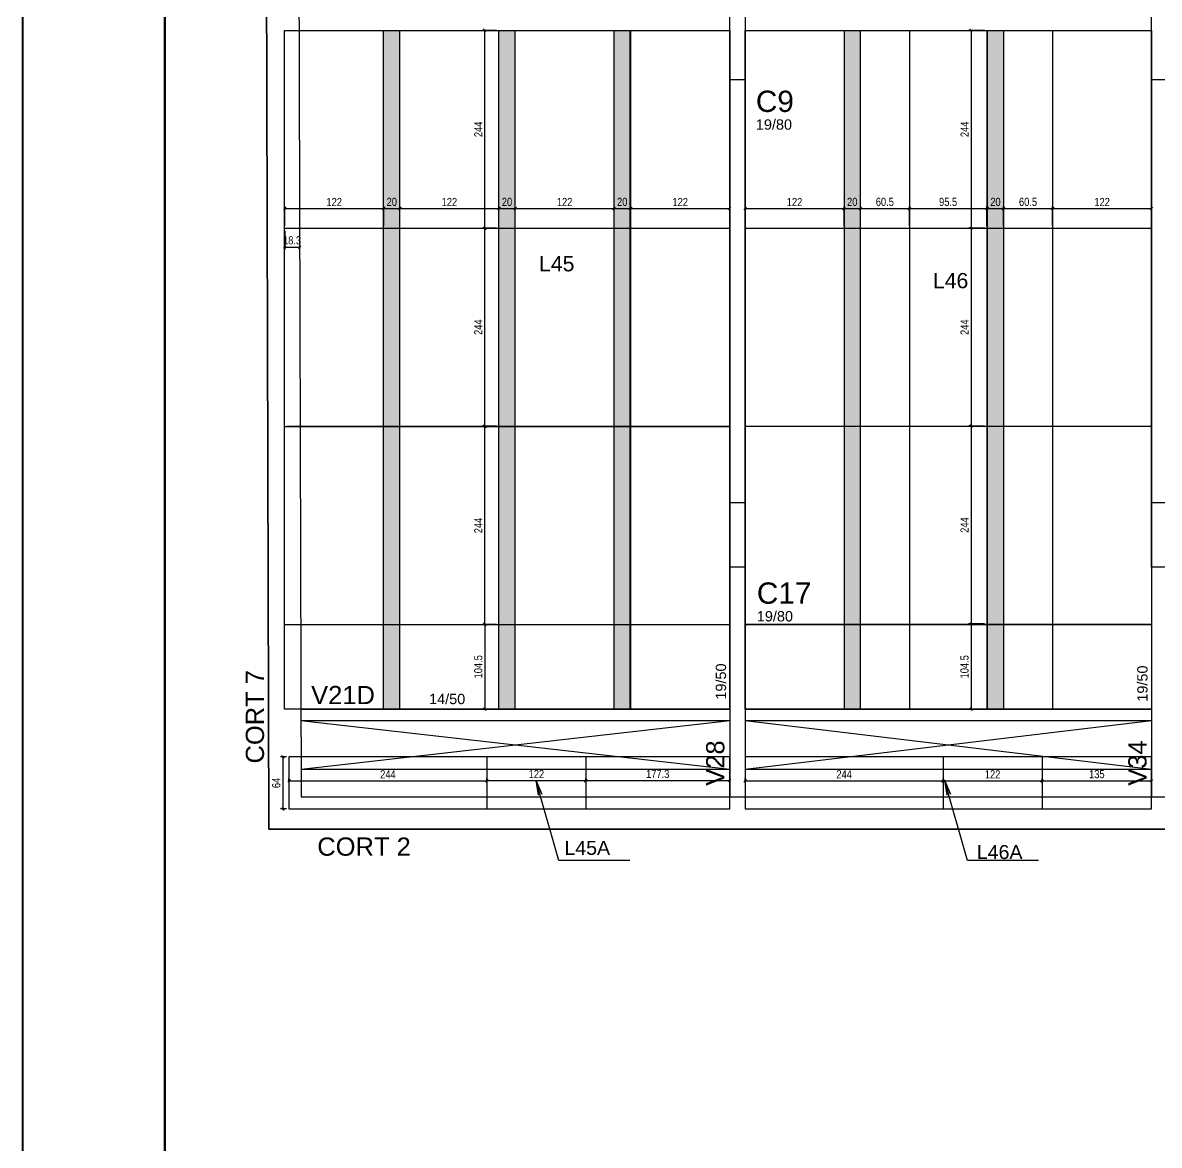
# Model space of a CAD drawing. Extents: x -9338 to -2786, y 930 to 5130.
# Drawn here: x -9338 to -7937, y 2336 to 3720 of the extents above; entities that cross this region are included whole.
import ezdxf

# ---------------------------------------------------------------- set-up
doc = ezdxf.new("R2010")
doc.units = 0
for name, color, linetype in [('1', 3, 'Continuous'), ('212', 3, 'Continuous'), ('213', 3, 'Continuous'), ('220', 5, 'Continuous'), ('221', 1, 'Continuous'), ('222', 6, 'Continuous'), ('226', 4, 'Continuous'), ('233', 6, 'Continuous'), ('249', 1, 'Continuous'), ('COTA', 2, 'Continuous'), ('Hachura', 7, 'Continuous'), ('Painéis', 200, 'Continuous')]:
    doc.layers.add(name, color=color, linetype=linetype)
doc.layers.add('FOLHA', color=255, linetype='Continuous', lineweight=40)
doc.layers.add('Folhas', color=255, linetype='Continuous', lineweight=9)
doc.styles.add('COTA TECNICA-50', font='techl___.ttf', dxfattribs={"height": 10})
doc.styles.get("Standard").update_dxf_attribs({"font": 'arial.ttf'})
doc.dimstyles.new('COTA PAINEL-50', dxfattribs={"dimtxt": 10, "dimasz": 3, "dimexe": 3, "dimexo": 3, "dimgap": 3, "dimtad": 1, "dimdec": 1, "dimzin": 9, "dimdsep": 46, "dimtxsty": 'COTA TECNICA-50', "dimblk1": 'OBLIQUE', "dimblk2": 'OBLIQUE', "dimsah": 1, "dimcen": 0.9, "dimclrd": 4, "dimclre": 4, "dimclrt": 240, "dimadec": 1, "dimazin": 3, "dimtfac": 1, "dimtdec": 1, "dimtmove": 0, "dimatfit": 3, "dimfxl": 1, "dimtolj": 1, "dimtzin": 12, "dimarcsym": 0})

# ---------------------------------------------------------------- blocks, each defined once
blk = doc.blocks.new('_Oblique')
at = {"color": 0, "linetype": 'ByBlock', "lineweight": -2}
blk.add_line((-0.5, -0.5), (0.5, 0.5), dxfattribs=at)
blk = doc.blocks.new('*D5')
at = {"layer": 'COTA', "color": 4, "lineweight": -2, "transparency": 16777216}
for p, q in [((-8754, 2978), (-8771.3, 2978)), ((-8768.3, 2978), (-8768.3, 2873.5)), ((-8754, 2873.5), (-8771.3, 2873.5))]:
    blk.add_line(p, q, dxfattribs=at)
at = {"layer": 'Defpoints', "color": 0, "transparency": 16777216}
for p in [(-8751, 2978), (-8768.3, 2873.5), (-8751, 2873.5)]:
    blk.add_point(p, dxfattribs=at)
at = {"layer": 'COTA', "color": 4, "lineweight": -2, "transparency": 16777216, "xscale": 3, "yscale": 3, "zscale": 3}
for p, rotation in [((-8768.3, 2978), 90), ((-8768.3, 2873.5), 270)]:
    blk.add_blockref('_Oblique', p, dxfattribs=dict(at, rotation=rotation))
at = {"layer": 'COTA', "color": 240, "transparency": 16777216, "insert": (-8776.4, 2925.7), "char_height": 10, "attachment_point": 5, "rotation": 90, "style": 'COTA TECNICA-50'}
blk.add_mtext('\\A1;104.5', dxfattribs=at)
blk = doc.blocks.new('*D6')
at = {"layer": 'COTA', "color": 4, "lineweight": -2, "transparency": 16777216}
for p, q in [((-8754, 3222), (-8771.3, 3222)), ((-8768.3, 2978), (-8768.3, 3222)), ((-8754, 2978), (-8771.3, 2978))]:
    blk.add_line(p, q, dxfattribs=at)
at = {"layer": 'Defpoints', "color": 0, "transparency": 16777216}
for p in [(-8768.3, 3222), (-8751, 3222), (-8751, 2978)]:
    blk.add_point(p, dxfattribs=at)
at = {"layer": 'COTA', "color": 4, "lineweight": -2, "transparency": 16777216, "xscale": 3, "yscale": 3, "zscale": 3}
for p, rotation in [((-8768.3, 3222), 90), ((-8768.3, 2978), 270)]:
    blk.add_blockref('_Oblique', p, dxfattribs=dict(at, rotation=rotation))
at = {"layer": 'COTA', "color": 240, "transparency": 16777216, "insert": (-8776.4, 3100), "char_height": 10, "attachment_point": 5, "rotation": 90, "style": 'COTA TECNICA-50'}
blk.add_mtext('\\A1;244', dxfattribs=at)
blk = doc.blocks.new('*D7')
at = {"layer": 'COTA', "color": 4, "lineweight": -2, "transparency": 16777216}
for p, q in [((-8754, 3466.5), (-8771.3, 3466.5)), ((-8768.3, 3222.5), (-8768.3, 3466.5)), ((-8754, 3222.5), (-8771.3, 3222.5))]:
    blk.add_line(p, q, dxfattribs=at)
at = {"layer": 'Defpoints', "color": 0, "transparency": 16777216}
for p in [(-8768.3, 3466.5), (-8751, 3466.5), (-8751, 3222.5)]:
    blk.add_point(p, dxfattribs=at)
at = {"layer": 'COTA', "color": 4, "lineweight": -2, "transparency": 16777216, "xscale": 3, "yscale": 3, "zscale": 3}
for p, rotation in [((-8768.3, 3466.5), 90), ((-8768.3, 3222.5), 270)]:
    blk.add_blockref('_Oblique', p, dxfattribs=dict(at, rotation=rotation))
at = {"layer": 'COTA', "color": 240, "transparency": 16777216, "insert": (-8776.4, 3344.5), "char_height": 10, "attachment_point": 5, "rotation": 90, "style": 'COTA TECNICA-50'}
blk.add_mtext('\\A1;244', dxfattribs=at)
blk = doc.blocks.new('*D8')
at = {"layer": 'COTA', "color": 4, "lineweight": -2, "transparency": 16777216}
for p, q in [((-8754, 3710.5), (-8771.3, 3710.5)), ((-8768.3, 3466.5), (-8768.3, 3710.5)), ((-8754, 3466.5), (-8771.3, 3466.5))]:
    blk.add_line(p, q, dxfattribs=at)
at = {"layer": 'Defpoints', "color": 0, "transparency": 16777216}
for p in [(-8768.3, 3710.5), (-8751, 3710.5), (-8751, 3466.5)]:
    blk.add_point(p, dxfattribs=at)
at = {"layer": 'COTA', "color": 4, "lineweight": -2, "transparency": 16777216, "xscale": 3, "yscale": 3, "zscale": 3}
for p, rotation in [((-8768.3, 3710.5), 90), ((-8768.3, 3466.5), 270)]:
    blk.add_blockref('_Oblique', p, dxfattribs=dict(at, rotation=rotation))
at = {"layer": 'COTA', "color": 240, "transparency": 16777216, "insert": (-8776.4, 3588.5), "char_height": 10, "attachment_point": 5, "rotation": 90, "style": 'COTA TECNICA-50'}
blk.add_mtext('\\A1;244', dxfattribs=at)
blk = doc.blocks.new('*D9')
at = {"layer": 'COTA', "color": 4, "lineweight": -2, "transparency": 16777216}
for p, q in [((-9015, 3469.5), (-9015, 3493.9)), ((-9015, 3490.9), (-8893, 3490.9)), ((-8893, 3469.5), (-8893, 3493.9))]:
    blk.add_line(p, q, dxfattribs=at)
at = {"layer": 'Defpoints', "color": 0, "transparency": 16777216}
for p in [(-8893, 3490.9), (-9015, 3466.5), (-8893, 3466.5)]:
    blk.add_point(p, dxfattribs=at)
at = {"layer": 'COTA', "color": 4, "lineweight": -2, "transparency": 16777216, "xscale": 3, "yscale": 3, "zscale": 3, "rotation": 180}
blk.add_blockref('_Oblique', (-9015, 3490.9), dxfattribs=at)
at = {"layer": 'COTA', "color": 4, "lineweight": -2, "transparency": 16777216, "xscale": 3, "yscale": 3, "zscale": 3}
blk.add_blockref('_Oblique', (-8893, 3490.9), dxfattribs=at)
at = {"layer": 'COTA', "color": 240, "transparency": 16777216, "insert": (-8954, 3498.9), "char_height": 10, "attachment_point": 5, "style": 'COTA TECNICA-50'}
blk.add_mtext('\\A1;122', dxfattribs=at)
blk = doc.blocks.new('*D10')
at = {"layer": 'COTA', "color": 4, "lineweight": -2, "transparency": 16777216}
for p, q in [((-8893, 3469.5), (-8893, 3493.9)), ((-8893, 3490.9), (-8873, 3490.9)), ((-8873, 3469.5), (-8873, 3493.9))]:
    blk.add_line(p, q, dxfattribs=at)
at = {"layer": 'Defpoints', "color": 0, "transparency": 16777216}
for p in [(-8873, 3490.9), (-8893, 3466.5), (-8873, 3466.5)]:
    blk.add_point(p, dxfattribs=at)
at = {"layer": 'COTA', "color": 4, "lineweight": -2, "transparency": 16777216, "xscale": 3, "yscale": 3, "zscale": 3, "rotation": 180}
blk.add_blockref('_Oblique', (-8893, 3490.9), dxfattribs=at)
at = {"layer": 'COTA', "color": 4, "lineweight": -2, "transparency": 16777216, "xscale": 3, "yscale": 3, "zscale": 3}
blk.add_blockref('_Oblique', (-8873, 3490.9), dxfattribs=at)
at = {"layer": 'COTA', "color": 240, "transparency": 16777216, "insert": (-8883, 3499), "char_height": 10, "attachment_point": 5, "style": 'COTA TECNICA-50'}
blk.add_mtext('\\A1;20', dxfattribs=at)
blk = doc.blocks.new('*D11')
at = {"layer": 'COTA', "color": 4, "lineweight": -2, "transparency": 16777216}
for p, q in [((-8873, 3469.5), (-8873, 3493.9)), ((-8873, 3490.9), (-8751, 3490.9)), ((-8751, 3469.5), (-8751, 3493.9))]:
    blk.add_line(p, q, dxfattribs=at)
at = {"layer": 'Defpoints', "color": 0, "transparency": 16777216}
for p in [(-8751, 3490.9), (-8873, 3466.5), (-8751, 3466.5)]:
    blk.add_point(p, dxfattribs=at)
at = {"layer": 'COTA', "color": 4, "lineweight": -2, "transparency": 16777216, "xscale": 3, "yscale": 3, "zscale": 3, "rotation": 180}
blk.add_blockref('_Oblique', (-8873, 3490.9), dxfattribs=at)
at = {"layer": 'COTA', "color": 4, "lineweight": -2, "transparency": 16777216, "xscale": 3, "yscale": 3, "zscale": 3}
blk.add_blockref('_Oblique', (-8751, 3490.9), dxfattribs=at)
at = {"layer": 'COTA', "color": 240, "transparency": 16777216, "insert": (-8812, 3498.9), "char_height": 10, "attachment_point": 5, "style": 'COTA TECNICA-50'}
blk.add_mtext('\\A1;122', dxfattribs=at)
blk = doc.blocks.new('*D12')
at = {"layer": 'COTA', "color": 4, "lineweight": -2, "transparency": 16777216}
for p, q in [((-8751, 3469.5), (-8751, 3493.9)), ((-8751, 3490.9), (-8731, 3490.9)), ((-8731, 3469.5), (-8731, 3493.9))]:
    blk.add_line(p, q, dxfattribs=at)
at = {"layer": 'Defpoints', "color": 0, "transparency": 16777216}
for p in [(-8731, 3490.9), (-8751, 3466.5), (-8731, 3466.5)]:
    blk.add_point(p, dxfattribs=at)
at = {"layer": 'COTA', "color": 4, "lineweight": -2, "transparency": 16777216, "xscale": 3, "yscale": 3, "zscale": 3, "rotation": 180}
blk.add_blockref('_Oblique', (-8751, 3490.9), dxfattribs=at)
at = {"layer": 'COTA', "color": 4, "lineweight": -2, "transparency": 16777216, "xscale": 3, "yscale": 3, "zscale": 3}
blk.add_blockref('_Oblique', (-8731, 3490.9), dxfattribs=at)
at = {"layer": 'COTA', "color": 240, "transparency": 16777216, "insert": (-8741, 3499), "char_height": 10, "attachment_point": 5, "style": 'COTA TECNICA-50'}
blk.add_mtext('\\A1;20', dxfattribs=at)
blk = doc.blocks.new('*D13')
at = {"layer": 'COTA', "color": 4, "lineweight": -2, "transparency": 16777216}
for p, q in [((-8731, 3469.5), (-8731, 3493.9)), ((-8731, 3490.9), (-8609, 3490.9)), ((-8609, 3469.5), (-8609, 3493.9))]:
    blk.add_line(p, q, dxfattribs=at)
at = {"layer": 'Defpoints', "color": 0, "transparency": 16777216}
for p in [(-8609, 3490.9), (-8731, 3466.5), (-8609, 3466.5)]:
    blk.add_point(p, dxfattribs=at)
at = {"layer": 'COTA', "color": 4, "lineweight": -2, "transparency": 16777216, "xscale": 3, "yscale": 3, "zscale": 3, "rotation": 180}
blk.add_blockref('_Oblique', (-8731, 3490.9), dxfattribs=at)
at = {"layer": 'COTA', "color": 4, "lineweight": -2, "transparency": 16777216, "xscale": 3, "yscale": 3, "zscale": 3}
blk.add_blockref('_Oblique', (-8609, 3490.9), dxfattribs=at)
at = {"layer": 'COTA', "color": 240, "transparency": 16777216, "insert": (-8670, 3498.9), "char_height": 10, "attachment_point": 5, "style": 'COTA TECNICA-50'}
blk.add_mtext('\\A1;122', dxfattribs=at)
blk = doc.blocks.new('*D14')
at = {"layer": 'COTA', "color": 4, "lineweight": -2, "transparency": 16777216}
for p, q in [((-8609, 3469.5), (-8609, 3493.9)), ((-8609, 3490.9), (-8589, 3490.9)), ((-8589, 3469.5), (-8589, 3493.9))]:
    blk.add_line(p, q, dxfattribs=at)
at = {"layer": 'Defpoints', "color": 0, "transparency": 16777216}
for p in [(-8589, 3490.9), (-8609, 3466.5), (-8589, 3466.5)]:
    blk.add_point(p, dxfattribs=at)
at = {"layer": 'COTA', "color": 4, "lineweight": -2, "transparency": 16777216, "xscale": 3, "yscale": 3, "zscale": 3, "rotation": 180}
blk.add_blockref('_Oblique', (-8609, 3490.9), dxfattribs=at)
at = {"layer": 'COTA', "color": 4, "lineweight": -2, "transparency": 16777216, "xscale": 3, "yscale": 3, "zscale": 3}
blk.add_blockref('_Oblique', (-8589, 3490.9), dxfattribs=at)
at = {"layer": 'COTA', "color": 240, "transparency": 16777216, "insert": (-8599, 3499), "char_height": 10, "attachment_point": 5, "style": 'COTA TECNICA-50'}
blk.add_mtext('\\A1;20', dxfattribs=at)
blk = doc.blocks.new('*D15')
at = {"layer": 'COTA', "color": 4, "lineweight": -2, "transparency": 16777216}
for p, q in [((-8588.5, 3469.5), (-8588.5, 3493.9)), ((-8588.5, 3490.9), (-8466.5, 3490.9)), ((-8466.5, 3469.5), (-8466.5, 3493.9))]:
    blk.add_line(p, q, dxfattribs=at)
at = {"layer": 'Defpoints', "color": 0, "transparency": 16777216}
for p in [(-8466.5, 3490.9), (-8588.5, 3466.5), (-8466.5, 3466.5)]:
    blk.add_point(p, dxfattribs=at)
at = {"layer": 'COTA', "color": 4, "lineweight": -2, "transparency": 16777216, "xscale": 3, "yscale": 3, "zscale": 3, "rotation": 180}
blk.add_blockref('_Oblique', (-8588.5, 3490.9), dxfattribs=at)
at = {"layer": 'COTA', "color": 4, "lineweight": -2, "transparency": 16777216, "xscale": 3, "yscale": 3, "zscale": 3}
blk.add_blockref('_Oblique', (-8466.5, 3490.9), dxfattribs=at)
at = {"layer": 'COTA', "color": 240, "transparency": 16777216, "insert": (-8527.5, 3498.9), "char_height": 10, "attachment_point": 5, "style": 'COTA TECNICA-50'}
blk.add_mtext('\\A1;122', dxfattribs=at)
blk = doc.blocks.new('*D26')
at = {"layer": 'COTA', "color": 4, "lineweight": -2, "transparency": 16777216}
for p, q in [((-9015, 3463.5), (-9015, 3440.3)), ((-8996.7, 3463.5), (-8996.7, 3440.3)), ((-9015, 3443.3), (-8996.7, 3443.3))]:
    blk.add_line(p, q, dxfattribs=at)
at = {"layer": 'Defpoints', "color": 0, "transparency": 16777216}
for p in [(-9015, 3466.5), (-8996.7, 3466.5), (-8996.7, 3443.3)]:
    blk.add_point(p, dxfattribs=at)
at = {"layer": 'COTA', "color": 4, "lineweight": -2, "transparency": 16777216, "xscale": 3, "yscale": 3, "zscale": 3, "rotation": 180}
blk.add_blockref('_Oblique', (-9015, 3443.3), dxfattribs=at)
at = {"layer": 'COTA', "color": 4, "lineweight": -2, "transparency": 16777216, "xscale": 3, "yscale": 3, "zscale": 3}
blk.add_blockref('_Oblique', (-8996.7, 3443.3), dxfattribs=at)
at = {"layer": 'COTA', "color": 240, "transparency": 16777216, "insert": (-9005.9, 3451.6), "char_height": 10, "attachment_point": 5, "style": 'COTA TECNICA-50'}
blk.add_mtext('\\A1;18.3', dxfattribs=at)
blk = doc.blocks.new('*D44')
at = {"layer": 'COTA', "color": 4, "lineweight": -2, "transparency": 16777216}
for p, q in [((-8447.6, 3469.5), (-8447.6, 3493.9)), ((-8447.6, 3490.9), (-8325.5, 3490.9)), ((-8325.5, 3469.5), (-8325.5, 3493.9))]:
    blk.add_line(p, q, dxfattribs=at)
at = {"layer": 'Defpoints', "color": 0, "transparency": 16777216}
for p in [(-8325.5, 3490.9), (-8447.6, 3466.5), (-8325.5, 3466.5)]:
    blk.add_point(p, dxfattribs=at)
at = {"layer": 'COTA', "color": 4, "lineweight": -2, "transparency": 16777216, "xscale": 3, "yscale": 3, "zscale": 3, "rotation": 180}
blk.add_blockref('_Oblique', (-8447.6, 3490.9), dxfattribs=at)
at = {"layer": 'COTA', "color": 4, "lineweight": -2, "transparency": 16777216, "xscale": 3, "yscale": 3, "zscale": 3}
blk.add_blockref('_Oblique', (-8325.5, 3490.9), dxfattribs=at)
at = {"layer": 'COTA', "color": 240, "transparency": 16777216, "insert": (-8386.6, 3498.9), "char_height": 10, "attachment_point": 5, "style": 'COTA TECNICA-50'}
blk.add_mtext('\\A1;122', dxfattribs=at)
blk = doc.blocks.new('*D45')
at = {"layer": 'COTA', "color": 4, "lineweight": -2, "transparency": 16777216}
for p, q in [((-8245, 3469.5), (-8245, 3493.9)), ((-8245, 3490.9), (-8149.5, 3490.9)), ((-8149.5, 3469.5), (-8149.5, 3493.9))]:
    blk.add_line(p, q, dxfattribs=at)
at = {"layer": 'Defpoints', "color": 0, "transparency": 16777216}
for p in [(-8149.5, 3490.9), (-8245, 3466.5), (-8149.5, 3466.5)]:
    blk.add_point(p, dxfattribs=at)
at = {"layer": 'COTA', "color": 4, "lineweight": -2, "transparency": 16777216, "xscale": 3, "yscale": 3, "zscale": 3, "rotation": 180}
blk.add_blockref('_Oblique', (-8245, 3490.9), dxfattribs=at)
at = {"layer": 'COTA', "color": 4, "lineweight": -2, "transparency": 16777216, "xscale": 3, "yscale": 3, "zscale": 3}
blk.add_blockref('_Oblique', (-8149.5, 3490.9), dxfattribs=at)
at = {"layer": 'COTA', "color": 240, "transparency": 16777216, "insert": (-8197.3, 3499), "char_height": 10, "attachment_point": 5, "style": 'COTA TECNICA-50'}
blk.add_mtext('\\A1;95.5', dxfattribs=at)
blk = doc.blocks.new('*D46')
at = {"layer": 'COTA', "color": 4, "lineweight": -2, "transparency": 16777216}
for p, q in [((-8149, 3469.5), (-8149, 3493.9)), ((-8149, 3490.9), (-8129, 3490.9)), ((-8129, 3469.5), (-8129, 3493.9))]:
    blk.add_line(p, q, dxfattribs=at)
at = {"layer": 'Defpoints', "color": 0, "transparency": 16777216}
for p in [(-8129, 3490.9), (-8149, 3466.5), (-8129, 3466.5)]:
    blk.add_point(p, dxfattribs=at)
at = {"layer": 'COTA', "color": 4, "lineweight": -2, "transparency": 16777216, "xscale": 3, "yscale": 3, "zscale": 3, "rotation": 180}
blk.add_blockref('_Oblique', (-8149, 3490.9), dxfattribs=at)
at = {"layer": 'COTA', "color": 4, "lineweight": -2, "transparency": 16777216, "xscale": 3, "yscale": 3, "zscale": 3}
blk.add_blockref('_Oblique', (-8129, 3490.9), dxfattribs=at)
at = {"layer": 'COTA', "color": 240, "transparency": 16777216, "insert": (-8139, 3499), "char_height": 10, "attachment_point": 5, "style": 'COTA TECNICA-50'}
blk.add_mtext('\\A1;20', dxfattribs=at)
blk = doc.blocks.new('*D47')
at = {"layer": 'COTA', "color": 4, "lineweight": -2, "transparency": 16777216}
for p, q in [((-8129, 3469.5), (-8129, 3493.9)), ((-8129, 3490.9), (-8068.5, 3490.9)), ((-8068.5, 3469.5), (-8068.5, 3493.9))]:
    blk.add_line(p, q, dxfattribs=at)
at = {"layer": 'Defpoints', "color": 0, "transparency": 16777216}
for p in [(-8068.5, 3490.9), (-8129, 3466.5), (-8068.5, 3466.5)]:
    blk.add_point(p, dxfattribs=at)
at = {"layer": 'COTA', "color": 4, "lineweight": -2, "transparency": 16777216, "xscale": 3, "yscale": 3, "zscale": 3, "rotation": 180}
blk.add_blockref('_Oblique', (-8129, 3490.9), dxfattribs=at)
at = {"layer": 'COTA', "color": 4, "lineweight": -2, "transparency": 16777216, "xscale": 3, "yscale": 3, "zscale": 3}
blk.add_blockref('_Oblique', (-8068.5, 3490.9), dxfattribs=at)
at = {"layer": 'COTA', "color": 240, "transparency": 16777216, "insert": (-8098.8, 3499), "char_height": 10, "attachment_point": 5, "style": 'COTA TECNICA-50'}
blk.add_mtext('\\A1;60.5', dxfattribs=at)
blk = doc.blocks.new('*D48')
at = {"layer": 'COTA', "color": 4, "lineweight": -2, "transparency": 16777216}
for p, q in [((-8068.5, 3469.5), (-8068.5, 3493.9)), ((-8068.5, 3490.9), (-7946.5, 3490.9)), ((-7946.5, 3469.5), (-7946.5, 3493.9))]:
    blk.add_line(p, q, dxfattribs=at)
at = {"layer": 'Defpoints', "color": 0, "transparency": 16777216}
for p in [(-7946.5, 3490.9), (-8068.5, 3466.5), (-7946.5, 3466.5)]:
    blk.add_point(p, dxfattribs=at)
at = {"layer": 'COTA', "color": 4, "lineweight": -2, "transparency": 16777216, "xscale": 3, "yscale": 3, "zscale": 3, "rotation": 180}
blk.add_blockref('_Oblique', (-8068.5, 3490.9), dxfattribs=at)
at = {"layer": 'COTA', "color": 4, "lineweight": -2, "transparency": 16777216, "xscale": 3, "yscale": 3, "zscale": 3}
blk.add_blockref('_Oblique', (-7946.5, 3490.9), dxfattribs=at)
at = {"layer": 'COTA', "color": 240, "transparency": 16777216, "insert": (-8007.5, 3498.9), "char_height": 10, "attachment_point": 5, "style": 'COTA TECNICA-50'}
blk.add_mtext('\\A1;122', dxfattribs=at)
blk = doc.blocks.new('*D135')
at = {"layer": 'COTA', "color": 4, "lineweight": -2, "transparency": 16777216}
for p, q in [((-9012.8, 2814.5), (-9020.3, 2814.5)), ((-9017.3, 2814.5), (-9017.3, 2750.4)), ((-9012.8, 2750.4), (-9020.3, 2750.4))]:
    blk.add_line(p, q, dxfattribs=at)
at = {"layer": 'Defpoints', "color": 0, "transparency": 16777216}
for p in [(-9009.8, 2814.5), (-9017.3, 2750.4), (-9009.8, 2750.4)]:
    blk.add_point(p, dxfattribs=at)
at = {"layer": 'COTA', "color": 4, "lineweight": -2, "transparency": 16777216, "xscale": 3, "yscale": 3, "zscale": 3}
for p, rotation in [((-9017.3, 2814.5), 90), ((-9017.3, 2750.4), 270)]:
    blk.add_blockref('_Oblique', p, dxfattribs=dict(at, rotation=rotation))
at = {"layer": 'COTA', "color": 240, "transparency": 16777216, "insert": (-9025.4, 2782.5), "char_height": 10, "attachment_point": 5, "rotation": 90, "style": 'COTA TECNICA-50'}
blk.add_mtext('\\A1;64', dxfattribs=at)
blk = doc.blocks.new('*D136')
at = {"layer": 'COTA', "color": 4, "lineweight": -2, "transparency": 16777216}
for p, q in [((-9009.8, 2785.2), (-9009.8, 2788.1)), ((-8765.8, 2785.2), (-8765.8, 2788.1)), ((-9009.8, 2785.1), (-8765.8, 2785.1))]:
    blk.add_line(p, q, dxfattribs=at)
at = {"layer": 'Defpoints', "color": 0, "transparency": 16777216}
for p in [(-9009.8, 2782.2), (-8765.8, 2785.1), (-8765.8, 2782.2)]:
    blk.add_point(p, dxfattribs=at)
at = {"layer": 'COTA', "color": 4, "lineweight": -2, "transparency": 16777216, "xscale": 3, "yscale": 3, "zscale": 3, "rotation": 180}
blk.add_blockref('_Oblique', (-9009.8, 2785.1), dxfattribs=at)
at = {"layer": 'COTA', "color": 4, "lineweight": -2, "transparency": 16777216, "xscale": 3, "yscale": 3, "zscale": 3}
blk.add_blockref('_Oblique', (-8765.8, 2785.1), dxfattribs=at)
at = {"layer": 'COTA', "color": 240, "transparency": 16777216, "insert": (-8887.8, 2793.1), "char_height": 10, "attachment_point": 5, "style": 'COTA TECNICA-50'}
blk.add_mtext('\\A1;244', dxfattribs=at)
blk = doc.blocks.new('*D137')
at = {"layer": 'COTA', "color": 4, "lineweight": -2, "transparency": 16777216}
for p, q in [((-8765.8, 2785.2), (-8765.8, 2788.3)), ((-8643.8, 2785.5), (-8643.8, 2788.3)), ((-8765.8, 2785.3), (-8643.8, 2785.3))]:
    blk.add_line(p, q, dxfattribs=at)
at = {"layer": 'Defpoints', "color": 0, "transparency": 16777216}
for p in [(-8765.8, 2782.2), (-8643.8, 2785.3), (-8643.8, 2782.5)]:
    blk.add_point(p, dxfattribs=at)
at = {"layer": 'COTA', "color": 4, "lineweight": -2, "transparency": 16777216, "xscale": 3, "yscale": 3, "zscale": 3, "rotation": 180}
blk.add_blockref('_Oblique', (-8765.8, 2785.3), dxfattribs=at)
at = {"layer": 'COTA', "color": 4, "lineweight": -2, "transparency": 16777216, "xscale": 3, "yscale": 3, "zscale": 3}
blk.add_blockref('_Oblique', (-8643.8, 2785.3), dxfattribs=at)
at = {"layer": 'COTA', "color": 240, "transparency": 16777216, "insert": (-8704.8, 2793.4), "char_height": 10, "attachment_point": 5, "style": 'COTA TECNICA-50'}
blk.add_mtext('\\A1;122', dxfattribs=at)
blk = doc.blocks.new('*D138')
at = {"layer": 'COTA', "color": 4, "lineweight": -2, "transparency": 16777216}
for p, q in [((-8643.8, 2785.5), (-8643.8, 2788.3)), ((-8466.5, 2785.2), (-8466.5, 2788.3)), ((-8643.8, 2785.3), (-8466.5, 2785.3))]:
    blk.add_line(p, q, dxfattribs=at)
at = {"layer": 'Defpoints', "color": 0, "transparency": 16777216}
for p in [(-8643.8, 2782.5), (-8466.5, 2785.3), (-8466.5, 2782.2)]:
    blk.add_point(p, dxfattribs=at)
at = {"layer": 'COTA', "color": 4, "lineweight": -2, "transparency": 16777216, "xscale": 3, "yscale": 3, "zscale": 3, "rotation": 180}
blk.add_blockref('_Oblique', (-8643.8, 2785.3), dxfattribs=at)
at = {"layer": 'COTA', "color": 4, "lineweight": -2, "transparency": 16777216, "xscale": 3, "yscale": 3, "zscale": 3}
blk.add_blockref('_Oblique', (-8466.5, 2785.3), dxfattribs=at)
at = {"layer": 'COTA', "color": 240, "transparency": 16777216, "insert": (-8555.2, 2793.5), "char_height": 10, "attachment_point": 5, "style": 'COTA TECNICA-50'}
blk.add_mtext('\\A1;177.3', dxfattribs=at)
blk = doc.blocks.new('*D139')
at = {"layer": 'COTA', "color": 4, "lineweight": -2, "transparency": 16777216}
for p, q in [((-8447.5, 2785.5), (-8447.5, 2788.1)), ((-8203.5, 2785.5), (-8203.5, 2788.1)), ((-8447.5, 2785.1), (-8203.5, 2785.1))]:
    blk.add_line(p, q, dxfattribs=at)
at = {"layer": 'Defpoints', "color": 0, "transparency": 16777216}
for p in [(-8447.5, 2782.5), (-8203.5, 2785.1), (-8203.5, 2782.5)]:
    blk.add_point(p, dxfattribs=at)
at = {"layer": 'COTA', "color": 4, "lineweight": -2, "transparency": 16777216, "xscale": 3, "yscale": 3, "zscale": 3, "rotation": 180}
blk.add_blockref('_Oblique', (-8447.5, 2785.1), dxfattribs=at)
at = {"layer": 'COTA', "color": 4, "lineweight": -2, "transparency": 16777216, "xscale": 3, "yscale": 3, "zscale": 3}
blk.add_blockref('_Oblique', (-8203.5, 2785.1), dxfattribs=at)
at = {"layer": 'COTA', "color": 240, "transparency": 16777216, "insert": (-8325.5, 2793.1), "char_height": 10, "attachment_point": 5, "style": 'COTA TECNICA-50'}
blk.add_mtext('\\A1;244', dxfattribs=at)
blk = doc.blocks.new('*D140')
at = {"layer": 'COTA', "color": 4, "lineweight": -2, "transparency": 16777216}
for p, q in [((-8203.5, 2785.5), (-8203.5, 2788.1)), ((-8081.5, 2785.5), (-8081.5, 2788.1)), ((-8203.5, 2785.1), (-8081.5, 2785.1))]:
    blk.add_line(p, q, dxfattribs=at)
at = {"layer": 'Defpoints', "color": 0, "transparency": 16777216}
for p in [(-8203.5, 2782.5), (-8081.5, 2785.1), (-8081.5, 2782.5)]:
    blk.add_point(p, dxfattribs=at)
at = {"layer": 'COTA', "color": 4, "lineweight": -2, "transparency": 16777216, "xscale": 3, "yscale": 3, "zscale": 3, "rotation": 180}
blk.add_blockref('_Oblique', (-8203.5, 2785.1), dxfattribs=at)
at = {"layer": 'COTA', "color": 4, "lineweight": -2, "transparency": 16777216, "xscale": 3, "yscale": 3, "zscale": 3}
blk.add_blockref('_Oblique', (-8081.5, 2785.1), dxfattribs=at)
at = {"layer": 'COTA', "color": 240, "transparency": 16777216, "insert": (-8142.5, 2793.1), "char_height": 10, "attachment_point": 5, "style": 'COTA TECNICA-50'}
blk.add_mtext('\\A1;122', dxfattribs=at)
blk = doc.blocks.new('*D141')
at = {"layer": 'COTA', "color": 4, "lineweight": -2, "transparency": 16777216}
for p, q in [((-8081.5, 2785.5), (-8081.5, 2788.1)), ((-7946.5, 2785.5), (-7946.5, 2788.1)), ((-8081.5, 2785.1), (-7946.5, 2785.1))]:
    blk.add_line(p, q, dxfattribs=at)
at = {"layer": 'Defpoints', "color": 0, "transparency": 16777216}
for p in [(-8081.5, 2782.5), (-7946.5, 2785.1), (-7946.5, 2782.5)]:
    blk.add_point(p, dxfattribs=at)
at = {"layer": 'COTA', "color": 4, "lineweight": -2, "transparency": 16777216, "xscale": 3, "yscale": 3, "zscale": 3, "rotation": 180}
blk.add_blockref('_Oblique', (-8081.5, 2785.1), dxfattribs=at)
at = {"layer": 'COTA', "color": 4, "lineweight": -2, "transparency": 16777216, "xscale": 3, "yscale": 3, "zscale": 3}
blk.add_blockref('_Oblique', (-7946.5, 2785.1), dxfattribs=at)
at = {"layer": 'COTA', "color": 240, "transparency": 16777216, "insert": (-8014, 2793.3), "char_height": 10, "attachment_point": 5, "style": 'COTA TECNICA-50'}
blk.add_mtext('\\A1;135', dxfattribs=at)
blk = doc.blocks.new('*D146')
at = {"layer": 'COTA', "color": 4, "lineweight": -2, "transparency": 16777216}
for p, q in [((-8305.5, 3469.5), (-8305.5, 3493.9)), ((-8305.5, 3490.9), (-8245, 3490.9)), ((-8245, 3469.5), (-8245, 3493.9))]:
    blk.add_line(p, q, dxfattribs=at)
at = {"layer": 'Defpoints', "color": 0, "transparency": 16777216}
for p in [(-8245, 3490.9), (-8305.5, 3466.5), (-8245, 3466.5)]:
    blk.add_point(p, dxfattribs=at)
at = {"layer": 'COTA', "color": 4, "lineweight": -2, "transparency": 16777216, "xscale": 3, "yscale": 3, "zscale": 3, "rotation": 180}
blk.add_blockref('_Oblique', (-8305.5, 3490.9), dxfattribs=at)
at = {"layer": 'COTA', "color": 4, "lineweight": -2, "transparency": 16777216, "xscale": 3, "yscale": 3, "zscale": 3}
blk.add_blockref('_Oblique', (-8245, 3490.9), dxfattribs=at)
at = {"layer": 'COTA', "color": 240, "transparency": 16777216, "insert": (-8275.3, 3499), "char_height": 10, "attachment_point": 5, "style": 'COTA TECNICA-50'}
blk.add_mtext('\\A1;60.5', dxfattribs=at)
blk = doc.blocks.new('*D147')
at = {"layer": 'COTA', "color": 4, "lineweight": -2, "transparency": 16777216}
for p, q in [((-8325.5, 3469.5), (-8325.5, 3493.9)), ((-8325.5, 3490.9), (-8305.5, 3490.9)), ((-8305.5, 3469.5), (-8305.5, 3493.9))]:
    blk.add_line(p, q, dxfattribs=at)
at = {"layer": 'Defpoints', "color": 0, "transparency": 16777216}
for p in [(-8305.5, 3490.9), (-8325.5, 3466.5), (-8305.5, 3466.5)]:
    blk.add_point(p, dxfattribs=at)
at = {"layer": 'COTA', "color": 4, "lineweight": -2, "transparency": 16777216, "xscale": 3, "yscale": 3, "zscale": 3, "rotation": 180}
blk.add_blockref('_Oblique', (-8325.5, 3490.9), dxfattribs=at)
at = {"layer": 'COTA', "color": 4, "lineweight": -2, "transparency": 16777216, "xscale": 3, "yscale": 3, "zscale": 3}
blk.add_blockref('_Oblique', (-8305.5, 3490.9), dxfattribs=at)
at = {"layer": 'COTA', "color": 240, "transparency": 16777216, "insert": (-8315.5, 3499), "char_height": 10, "attachment_point": 5, "style": 'COTA TECNICA-50'}
blk.add_mtext('\\A1;20', dxfattribs=at)
blk = doc.blocks.new('*D150')
at = {"layer": 'COTA', "color": 4, "lineweight": -2, "transparency": 16777216}
for p, q in [((-8152.5, 3710.5), (-8172, 3710.5)), ((-8169, 3710.5), (-8169, 3466.5)), ((-8152, 3466.5), (-8172, 3466.5))]:
    blk.add_line(p, q, dxfattribs=at)
at = {"layer": 'Defpoints', "color": 0, "transparency": 16777216}
for p in [(-8149.5, 3710.5), (-8169, 3466.5), (-8149, 3466.5)]:
    blk.add_point(p, dxfattribs=at)
at = {"layer": 'COTA', "color": 4, "lineweight": -2, "transparency": 16777216, "xscale": 3, "yscale": 3, "zscale": 3}
for p, rotation in [((-8169, 3710.5), 90), ((-8169, 3466.5), 270)]:
    blk.add_blockref('_Oblique', p, dxfattribs=dict(at, rotation=rotation))
at = {"layer": 'COTA', "color": 240, "transparency": 16777216, "insert": (-8177, 3588.5), "char_height": 10, "attachment_point": 5, "rotation": 90, "style": 'COTA TECNICA-50'}
blk.add_mtext('\\A1;244', dxfattribs=at)
blk = doc.blocks.new('*D151')
at = {"layer": 'COTA', "color": 4, "lineweight": -2, "transparency": 16777216}
for p, q in [((-8152.5, 3466.5), (-8172, 3466.5)), ((-8169, 3466.5), (-8169, 3222.5)), ((-8152.5, 3222.5), (-8172, 3222.5))]:
    blk.add_line(p, q, dxfattribs=at)
at = {"layer": 'Defpoints', "color": 0, "transparency": 16777216}
for p in [(-8149.5, 3466.5), (-8169, 3222.5), (-8149.5, 3222.5)]:
    blk.add_point(p, dxfattribs=at)
at = {"layer": 'COTA', "color": 4, "lineweight": -2, "transparency": 16777216, "xscale": 3, "yscale": 3, "zscale": 3}
for p, rotation in [((-8169, 3466.5), 90), ((-8169, 3222.5), 270)]:
    blk.add_blockref('_Oblique', p, dxfattribs=dict(at, rotation=rotation))
at = {"layer": 'COTA', "color": 240, "transparency": 16777216, "insert": (-8177, 3344.5), "char_height": 10, "attachment_point": 5, "rotation": 90, "style": 'COTA TECNICA-50'}
blk.add_mtext('\\A1;244', dxfattribs=at)
blk = doc.blocks.new('*D152')
at = {"layer": 'COTA', "color": 4, "lineweight": -2, "transparency": 16777216}
for p, q in [((-8152.5, 3222.5), (-8172, 3222.5)), ((-8169, 3222.5), (-8169, 2978.5)), ((-8152.5, 2978.5), (-8172, 2978.5))]:
    blk.add_line(p, q, dxfattribs=at)
at = {"layer": 'Defpoints', "color": 0, "transparency": 16777216}
for p in [(-8149.5, 3222.5), (-8169, 2978.5), (-8149.5, 2978.5)]:
    blk.add_point(p, dxfattribs=at)
at = {"layer": 'COTA', "color": 4, "lineweight": -2, "transparency": 16777216, "xscale": 3, "yscale": 3, "zscale": 3}
for p, rotation in [((-8169, 3222.5), 90), ((-8169, 2978.5), 270)]:
    blk.add_blockref('_Oblique', p, dxfattribs=dict(at, rotation=rotation))
at = {"layer": 'COTA', "color": 240, "transparency": 16777216, "insert": (-8177, 3100.5), "char_height": 10, "attachment_point": 5, "rotation": 90, "style": 'COTA TECNICA-50'}
blk.add_mtext('\\A1;244', dxfattribs=at)
blk = doc.blocks.new('*D153')
at = {"layer": 'COTA', "color": 4, "lineweight": -2, "transparency": 16777216}
for p, q in [((-8152.5, 2978), (-8172, 2978)), ((-8169, 2978), (-8169, 2873.5)), ((-8152.5, 2873.5), (-8172, 2873.5))]:
    blk.add_line(p, q, dxfattribs=at)
at = {"layer": 'Defpoints', "color": 0, "transparency": 16777216}
for p in [(-8149.5, 2978), (-8169, 2873.5), (-8149.5, 2873.5)]:
    blk.add_point(p, dxfattribs=at)
at = {"layer": 'COTA', "color": 4, "lineweight": -2, "transparency": 16777216, "xscale": 3, "yscale": 3, "zscale": 3}
for p, rotation in [((-8169, 2978), 90), ((-8169, 2873.5), 270)]:
    blk.add_blockref('_Oblique', p, dxfattribs=dict(at, rotation=rotation))
at = {"layer": 'COTA', "color": 240, "transparency": 16777216, "insert": (-8177.1, 2925.7), "char_height": 10, "attachment_point": 5, "rotation": 90, "style": 'COTA TECNICA-50'}
blk.add_mtext('\\A1;104.5', dxfattribs=at)

msp = doc.modelspace()

# ---------------------------------------------------------------- hatches: boundary and pattern name
at = {"layer": 'Hachura', "true_color": 0x939598}
h = msp.add_hatch(color=252, dxfattribs=at)
h.dxf.hatch_style = 1
h.paths.add_polyline_path([(-8873.05, 3710.48), (-8893.05, 3710.48), (-8893.05, 3466.48), (-8873.05, 3466.48)])
h.paths.add_polyline_path([(-8731.05, 3710.48), (-8751.05, 3710.48), (-8751.05, 3466.48), (-8731.05, 3466.48)])
h.paths.add_polyline_path([(-8589.05, 3710.48), (-8609.05, 3710.48), (-8609.05, 3466.48), (-8589.05, 3466.48)])
h.paths.add_polyline_path([(-8873.05, 3466.48), (-8893.05, 3466.48), (-8893.05, 3222.48), (-8873.05, 3222.48)])
h.paths.add_polyline_path([(-8731.05, 3466.48), (-8751.05, 3466.48), (-8751.05, 3222.48), (-8731.05, 3222.48)])
h.paths.add_polyline_path([(-8589.05, 3466.48), (-8609.05, 3466.48), (-8609.05, 3222.48), (-8589.05, 3222.48)])
h.paths.add_polyline_path([(-8589.05, 3221.98), (-8609.05, 3221.98), (-8609.05, 2977.98), (-8589.05, 2977.98)])
h.paths.add_polyline_path([(-8731.05, 3221.98), (-8751.05, 3221.98), (-8751.05, 2977.98), (-8731.05, 2977.98)])
h.paths.add_polyline_path([(-8873.05, 3221.98), (-8893.05, 3221.98), (-8893.05, 2977.98), (-8873.05, 2977.98)])
h.paths.add_polyline_path([(-8873.05, 2977.98), (-8893.05, 2977.98), (-8893.05, 2873.48), (-8873.05, 2873.48)])
h.paths.add_polyline_path([(-8731.05, 2977.98), (-8751.05, 2977.98), (-8751.05, 2873.48), (-8731.05, 2873.48)])
h.paths.add_polyline_path([(-8589.05, 2977.98), (-8609.05, 2977.98), (-8609.05, 2873.48), (-8589.05, 2873.48)])
h = msp.add_hatch(color=252, dxfattribs=at)
h.dxf.hatch_style = 1
h.paths.add_polyline_path([(-8305.55, 3710.48), (-8325.55, 3710.48), (-8325.55, 3466.48), (-8305.55, 3466.48)])
h.paths.add_polyline_path([(-8129.05, 3710.48), (-8149.05, 3710.48), (-8149.05, 3466.48), (-8129.05, 3466.48)])
h.paths.add_polyline_path([(-8129.05, 3466.48), (-8149.05, 3466.48), (-8149.05, 2873.48), (-8129.05, 2873.48)])
h.paths.add_polyline_path([(-8305.55, 3466.48), (-8325.55, 3466.48), (-8325.55, 2873.48), (-8305.55, 2873.48)])

# ---------------------------------------------------------------- linework, layer by layer
at = {"layer": '1'}
for p, q in [((-8997.38, 3710.48), (-8466.55, 3710.48)), ((-8447.58, 3710.48), (-7946.55, 3710.48)), ((-8466.55, 3128.48), (-8466.55, 3649.48)), ((-8447.55, 3649.48), (-8447.55, 3128.48)), ((-7946.55, 3128.48), (-7946.55, 3649.48)), ((-8466.55, 3048.48), (-8466.55, 2765.44)), ((-8447.55, 3048.48), (-8447.55, 2765.44)), ((-7946.55, 3048.48), (-7946.55, 2765.44)), ((-8995.11, 2873.48), (-8466.55, 2873.48)), ((-8447.55, 2873.48), (-7946.55, 2873.48)), ((-8995.07, 2859.48), (-8466.55, 2859.48)), ((-8447.55, 2859.48), (-7946.55, 2859.48)), ((-8994.9, 2799.48), (-8466.55, 2799.48)), ((-8447.55, 2799.48), (-7946.55, 2799.48))]:
    msp.add_line(p, q, dxfattribs=at)
at = {"layer": '220'}
for p, q in [((-8990.81, 2765.44), (-5526.03, 2765.44)), ((-9034.7, 2725.44), (-5526.03, 2725.44))]:
    msp.add_line(p, q, dxfattribs=at)
for points in [[(-9039.21, 4385.87), (-9034.7, 2725.44)], [(-4250.02, 2746.44), (-4395.06, 2746.44), (-4395.03, 2057.44), (-4666.03, 2057.44), (-4666.03, 1457.44), (-5431.03, 1457.44), (-5431.03, 2305.44), (-5566.03, 2305.44), (-5566.03, 2725.44), (-9034.7, 2725.44), (-9039.21, 4385.87)], [(-8999.21, 4385.98), (-8994.81, 2765.44), (-5526.03, 2765.44), (-5526.03, 2345.44), (-5391.03, 2345.44), (-5391.03, 1497.44), (-5281.82, 1497.44)]]:
    msp.add_lwpolyline(points, dxfattribs=at)
at = {"layer": '221'}
for p, q in [((-8995.07, 2859.48), (-8466.55, 2799.48)), ((-8994.9, 2799.48), (-8466.55, 2859.48)), ((-8447.55, 2859.48), (-7946.55, 2799.48)), ((-8447.55, 2799.48), (-7946.55, 2859.48))]:
    msp.add_line(p, q, dxfattribs=at)
at = {"layer": '222'}
for points in [[(-8466.55, 3649.48), (-8466.55, 3729.48), (-8447.55, 3729.48), (-8447.55, 3649.48), (-8466.55, 3649.48)], [(-7946.55, 3649.48), (-7946.55, 3729.48), (-7927.55, 3729.48), (-7927.55, 3649.48), (-7946.55, 3649.48)], [(-8466.55, 3048.48), (-8466.55, 3128.48), (-8447.55, 3128.48), (-8447.55, 3048.48), (-8466.55, 3048.48)], [(-7946.55, 3048.48), (-7946.55, 3128.48), (-7927.55, 3128.48), (-7927.55, 3048.48), (-7946.55, 3048.48)]]:
    msp.add_lwpolyline(points, dxfattribs=at)
at = {"layer": '249'}
for points in [[(-8589.52, 2686.68), (-8677.19, 2686.68), (-8705.44, 2785.9), (-8698, 2768.7), (-8705.44, 2785.9), (-8702.71, 2767.36)], [(-8085.89, 2686.68), (-8173.56, 2686.68), (-8201.81, 2785.9), (-8194.37, 2768.7), (-8201.81, 2785.9), (-8199.08, 2767.36)]]:
    msp.add_lwpolyline(points, dxfattribs=at)
at = {"layer": 'FOLHA'}
msp.add_lwpolyline([(-2786.27, 5130.12), (-2786.27, 930.12), (-9337.89, 930.12), (-9337.89, 5130.12)], close=True, dxfattribs=at)
at = {"layer": 'Folhas', "color": 30, "const_width": 3}
msp.add_lwpolyline([(-2975.57, 1000.19), (-9162.72, 1000.19), (-9162.72, 5060.05), (-2975.57, 5060.05)], dxfattribs=at)
at = {"layer": 'Painéis'}
for p, q in [((-8893.05, 2873.48), (-8893.05, 3710.48)), ((-8873.05, 2873.48), (-8873.05, 3710.48)), ((-8751.05, 2873.48), (-8751.05, 3710.48)), ((-8731.05, 2873.48), (-8731.05, 3710.48)), ((-8609.05, 2873.48), (-8609.05, 3710.48)), ((-8589.05, 2873.48), (-8589.05, 3710.48)), ((-8588.55, 2873.48), (-8588.55, 3710.48)), ((-8466.55, 2873.48), (-8466.55, 3710.48)), ((-8447.55, 3710.48), (-8447.55, 2873.48)), ((-8325.55, 3710.48), (-8325.55, 2873.48)), ((-8305.55, 3710.48), (-8305.55, 2873.48)), ((-8245.05, 3710.48), (-8245.05, 2873.48)), ((-8149.55, 3710.48), (-8149.55, 2873.48)), ((-8149.05, 3710.48), (-8149.05, 2873.48)), ((-8129.05, 3710.48), (-8129.05, 2873.48)), ((-8068.55, 3710.48), (-8068.55, 2873.48)), ((-9015.05, 3466.48), (-8466.55, 3466.48)), ((-8447.58, 3466.48), (-7946.55, 3466.48)), ((-9015.05, 3221.98), (-8466.55, 3221.98)), ((-9012.38, 3222.48), (-8466.55, 3222.48)), ((-8447.58, 3222.48), (-7946.55, 3222.48)), ((-9015.05, 2977.98), (-8466.55, 2977.98)), ((-8447.58, 2978.48), (-7946.55, 2978.48)), ((-8447.58, 2977.98), (-7946.55, 2977.98)), ((-9009.81, 2814.48), (-9009.81, 2750.44)), ((-8765.81, 2814.48), (-8765.81, 2750.44)), ((-8643.81, 2814.48), (-8643.81, 2750.44)), ((-8203.55, 2814.48), (-8203.55, 2750.44)), ((-8081.55, 2814.48), (-8081.55, 2750.94))]:
    msp.add_line(p, q, dxfattribs=at)
for points in [[(-8466.55, 2873.48), (-9015.05, 2873.48), (-9015.05, 3710.48), (-8466.55, 3710.48)], [(-8447.55, 3710.48), (-7946.55, 3710.48), (-7946.55, 2873.48), (-8447.55, 2873.48)], [(-9009.81, 2750.44), (-8466.55, 2750.44), (-8466.55, 2814.48), (-9009.81, 2814.48)], [(-8447.55, 2750.44), (-7946.55, 2750.44), (-7946.55, 2814.48), (-8447.55, 2814.48)]]:
    msp.add_lwpolyline(points, close=True, dxfattribs=at)

# ---------------------------------------------------------------- texts
at = {"layer": '212'}
for p in [(-8470.97, 2885.26), (-7951.45, 2882.71)]:
    msp.add_text('19/50', height=12.75, rotation=90, dxfattribs=at).set_placement(p)
msp.add_text('14/50', height=12.75, dxfattribs=at).set_placement((-8837.04, 2879.64))
at = {"layer": '213'}
for p in [(-8434.28, 3588.07), (-8433.07, 2981.63)]:
    msp.add_text('19/80', height=12.75, dxfattribs=at).set_placement(p)
at = {"layer": '220'}
for s, p in [('C9', (-8434.28, 3609.94)), ('C17', (-8433.07, 3003.49))]:
    msp.add_text(s, height=26.25, dxfattribs=at).set_placement(p)
at = {"layer": '226'}
for s, height, p in [('L45', 18.75, (-8701.56, 3413.4)), ('L46', 18.75, (-8216.09, 3392.55)), ('L45A', 17.25, (-8670.22, 2693.82)), ('L46A', 17.25, (-8161.92, 2688.66))]:
    msp.add_text(s, height=height, dxfattribs=at).set_placement(p)
at = {"layer": '233'}
for s, p in [('CORT 7', (-9040.49, 2806.47)), ('V28', (-8473.08, 2779.01)), ('V34', (-7952.72, 2779.01))]:
    msp.add_text(s, height=22.5, rotation=90, dxfattribs=at).set_placement(p)
for s, p in [('V21D', (-8982.41, 2879.64)), ('CORT 2', (-8974.84, 2692.73))]:
    msp.add_text(s, height=22.5, dxfattribs=at).set_placement(p)

# ---------------------------------------------------------------- dimensions: what is measured, and where the dimension line sits
at = {"layer": 'COTA'}
for base, p1, p2, picture, middle in [((-8768.34, 3710.48), (-8751.05, 3466.48), (-8751.05, 3710.48), '*D8', (-8776.41, 3588.48)), ((-8768.34, 3466.48), (-8751.05, 3222.48), (-8751.05, 3466.48), '*D7', (-8776.41, 3344.48)), ((-8768.34, 3221.98), (-8751.05, 2977.98), (-8751.05, 3221.98), '*D6', (-8776.41, 3099.98)), ((-8768.34, 2873.48), (-8751.05, 2977.98), (-8751.05, 2873.48), '*D5', (-8776.45, 2925.73)), ((-9017.25, 2750.44), (-9009.81, 2814.48), (-9009.81, 2750.44), '*D135', (-9025.36, 2782.46))]:
    dim = msp.add_linear_dim(base=base, p1=p1, p2=p2, angle=90, dimstyle='COTA PAINEL-50', dxfattribs=at)
    dim.commit()
    dim.dimension.update_dxf_attribs({"geometry": picture, "text_midpoint": middle})
at = {"layer": 'COTA', "color": 252, "true_color": 0x939598}
for base, p1, p2, picture, middle in [((-8168.96, 3466.48), (-8149.55, 3710.48), (-8149.05, 3466.48), '*D150', (-8177.04, 3588.48)), ((-8168.96, 3222.48), (-8149.55, 3466.48), (-8149.55, 3222.48), '*D151', (-8177.04, 3344.48)), ((-8168.96, 2978.48), (-8149.55, 3222.48), (-8149.55, 2978.48), '*D152', (-8177.04, 3100.48)), ((-8168.96, 2873.48), (-8149.55, 2977.98), (-8149.55, 2873.48), '*D153', (-8177.07, 2925.73))]:
    dim = msp.add_linear_dim(base=base, p1=p1, p2=p2, angle=90, dimstyle='COTA PAINEL-50', dxfattribs=at)
    dim.commit()
    dim.dimension.update_dxf_attribs({"geometry": picture, "text_midpoint": middle})
at = {"layer": 'COTA'}
for base, p1, p2, picture, middle in [((-8893.05, 3490.87), (-9015.05, 3466.48), (-8893.05, 3466.48), '*D9', (-8954.05, 3498.93)), ((-8751.05, 3490.87), (-8873.05, 3466.48), (-8751.05, 3466.48), '*D11', (-8812.05, 3498.93)), ((-8609.05, 3490.87), (-8731.05, 3466.48), (-8609.05, 3466.48), '*D13', (-8670.05, 3498.93)), ((-8466.55, 3490.87), (-8588.55, 3466.48), (-8466.55, 3466.48), '*D15', (-8527.55, 3498.93)), ((-8325.55, 3490.87), (-8447.58, 3466.48), (-8325.55, 3466.48), '*D44', (-8386.56, 3498.93)), ((-8149.55, 3490.87), (-8245.05, 3466.48), (-8149.55, 3466.48), '*D45', (-8197.3, 3499.01)), ((-8068.55, 3490.87), (-8129.05, 3466.48), (-8068.55, 3466.48), '*D47', (-8098.8, 3498.98)), ((-7946.55, 3490.87), (-8068.55, 3466.48), (-7946.55, 3466.48), '*D48', (-8007.55, 3498.93)), ((-8765.81, 2785.07), (-9009.81, 2782.21), (-8765.81, 2782.21), '*D136', (-8887.81, 2793.15)), ((-8643.81, 2785.32), (-8765.81, 2782.21), (-8643.81, 2782.46), '*D137', (-8704.81, 2793.38)), ((-8466.55, 2785.32), (-8643.81, 2782.46), (-8466.55, 2782.21), '*D138', (-8555.18, 2793.54)), ((-8203.55, 2785.07), (-8447.55, 2782.46), (-8203.55, 2782.46), '*D139', (-8325.55, 2793.15)), ((-8081.55, 2785.07), (-8203.55, 2782.46), (-8081.55, 2782.46), '*D140', (-8142.55, 2793.13)), ((-7946.55, 2785.07), (-8081.55, 2782.46), (-7946.55, 2782.46), '*D141', (-8014.05, 2793.29))]:
    dim = msp.add_linear_dim(base=base, p1=p1, p2=p2, dimstyle='COTA PAINEL-50', dxfattribs=at)
    dim.commit()
    dim.dimension.update_dxf_attribs({"geometry": picture, "text_midpoint": middle})
for base, p1, p2, picture, middle in [((-8873.05, 3490.87), (-8893.05, 3466.48), (-8873.05, 3466.48), '*D10', (-8883.05, 3490.87)), ((-8731.05, 3490.87), (-8751.05, 3466.48), (-8731.05, 3466.48), '*D12', (-8741.05, 3490.87)), ((-8589.05, 3490.87), (-8609.05, 3466.48), (-8589.05, 3466.48), '*D14', (-8599.05, 3490.87)), ((-8129.05, 3490.87), (-8149.05, 3466.48), (-8129.05, 3466.48), '*D46', (-8139.05, 3490.87)), ((-8996.72, 3443.33), (-9015.05, 3466.48), (-8996.72, 3466.53), '*D26', (-9005.88, 3443.33))]:
    dim = msp.add_linear_dim(base=base, p1=p1, p2=p2, dimstyle='COTA PAINEL-50', dxfattribs=at)
    dim.commit()
    dim.dimension.update_dxf_attribs({"geometry": picture, "text_midpoint": middle, "dimtype": 160})
at = {"layer": 'COTA', "color": 252, "true_color": 0x939598}
dim = msp.add_linear_dim(base=(-8305.55, 3490.87), p1=(-8325.55, 3466.48), p2=(-8305.55, 3466.48), dimstyle='COTA PAINEL-50', dxfattribs=at)
dim.commit()
dim.dimension.update_dxf_attribs({"geometry": '*D147', "text_midpoint": (-8315.55, 3490.87), "dimtype": 160})
dim = msp.add_linear_dim(base=(-8245.05, 3490.87), p1=(-8305.55, 3466.48), p2=(-8245.05, 3466.48), dimstyle='COTA PAINEL-50', dxfattribs=at)
dim.commit()
dim.dimension.update_dxf_attribs({"geometry": '*D146', "text_midpoint": (-8275.3, 3498.98)})

doc.saveas('drawing.dxf')
